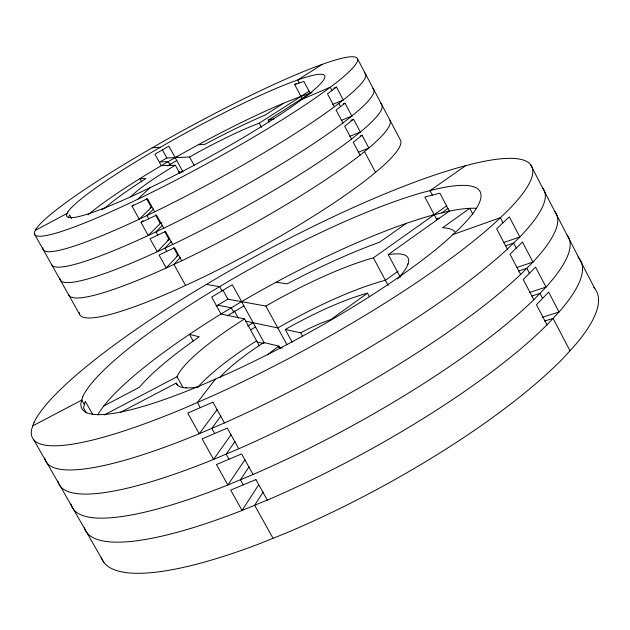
<?xml version="1.0" encoding="UTF-8"?>
<svg xmlns="http://www.w3.org/2000/svg" width="630" height="630" viewBox="0 0 630 630"><rect width="100%" height="100%" fill="white"/><g stroke="black" fill="none" stroke-linecap="round" stroke-linejoin="round"><path stroke-width="0.94" d="M68.284 217.83L69.576 214.94L71.489 218.374M263.088 492.069L254.638 505.284L273.034 538.311M258.741 484.69L242.054 510.442A281.972 65.331 -28.6 0 1 84.278 527.767M249.094 466.791L240.424 479.745L243.275 484.864M244.912 459.805L227.847 484.982A282.524 62.252 -28.6 0 1 70.969 504.063M235.014 441.441L226.146 454.104L229.005 459.238M231.029 434.81L213.578 459.412A283.075 59.149 -28.6 0 1 57.866 481.162M220.878 415.989L211.806 428.353L214.68 433.511M217.082 409.713L199.245 433.731A283.626 56.023 -28.6 0 1 44.706 458.167M215.373 379.126L197.403 402.483L200.285 407.665M180.605 257.221L173.943 264.38L185.574 285.429M173.667 247.81L177.896 255.481L166.21 267.978A182.865 25.665 -28.6 0 1 68.607 294.777M255.914 479.619L230.69 490.085L242.054 510.442L267.293 500.094A281.972 65.331 -28.6 0 0 547.005 324.828L559.046 312.015A281.972 65.331 -28.6 0 0 577.93 257.001M171.494 241.345L164.973 248.133L166.769 251.386M253.063 474.484L241.636 453.923L216.436 464.538L227.847 484.982L253.063 474.484A282.524 62.252 -28.6 0 0 533.838 299.707L546.029 287.099A282.524 62.252 -28.6 0 0 567.031 234.998M162.587 225.186L155.98 231.848L157.776 235.108M161.934 222.673L160.24 223.477L148.247 235.51A183.322 22.987 -28.6 0 1 51.597 264.537M238.778 448.773L227.304 428.116L202.112 438.882L213.578 459.412L238.778 448.773A283.075 59.149 -28.6 0 0 520.608 274.475L532.956 262.088A283.075 59.149 -28.6 0 0 554.849 211.515M153.649 208.987L146.955 215.515L148.759 218.791M372.684 88.294A183.322 22.987 -28.6 0 1 351.839 116.03L342.964 122.96A183.322 22.987 -28.6 0 1 163.729 228.178L148.247 235.51L141.033 222.469L143.057 220.5M212.901 402.192L187.732 413.115L199.245 433.731L224.43 422.935A283.626 56.023 -28.6 0 0 507.331 249.149L519.829 236.975A283.626 56.023 -28.6 0 0 542.627 187.945M146.64 198.828L151.381 207.42L139.23 219.209A183.55 21.64 -28.6 0 1 42.903 247.858M137.907 199.143L150.113 187.63M364.581 72.954A183.55 21.64 -28.6 0 1 343.303 99.957L334.365 106.801A183.55 21.64 -28.6 0 1 154.704 211.822L139.23 219.209L132.001 206.136L133.363 204.845M181.708 260.773L174.526 247.755L159.036 255.008L166.21 267.978L181.708 260.773A182.865 25.665 -28.6 0 0 360.092 155.137L368.841 148.034A182.865 25.665 -28.6 0 0 389.931 120.157M358.186 152.295L368.841 148.034L362.053 135.253L353.257 142.286L360.092 155.137M59.866 278.019A183.094 24.326 -28.6 0 0 157.24 251.764L172.73 244.495A183.094 24.326 -28.6 0 0 351.54 139.072L360.352 132.056A183.094 24.326 -28.6 0 0 380.772 103.596M349.713 136.379L360.352 132.056L353.548 119.235L344.681 126.181L351.54 139.072M341.224 120.424L351.839 116.03L345.012 103.178L336.089 110.037L342.964 122.96M332.711 104.43L343.303 99.957L336.459 87.074L327.474 93.846L334.365 106.801M369.353 296.635L367.495 293.178L330.789 319.599A50.857 10.553 -28.6 0 0 300.762 332.805L285.256 329.529L292.194 342.24M398.128 271.136L385.402 280.295A131.497 27.318 -28.6 0 0 277.806 327.954L245.732 321.174M441.724 212.924L448.017 208.451M438.102 218.019L436.535 219.138L439.362 218.468M397.538 278.87A131.749 25.877 -28.6 0 0 388.23 254.599L449.324 211.113A226.296 44.58 -28.6 0 1 476.619 208.317M216.114 306.196L227.871 299.14L265.844 306.078A131.749 25.877 -28.6 0 1 373.385 257.859L446.757 205.805M406.303 223.359L379.669 242.156A185.645 36.516 -28.6 0 0 287.185 283.846L276.082 282.232M465.586 165.721L429.975 190.669L432.33 195.127M169.809 164.509L168.234 161.642L160.012 161.949L166.855 157.988L189.591 156.988A85.554 10.064 -28.6 0 1 259.237 123.197L309.196 91.161M269.152 121.873L268.254 120.204L310.165 93.287A146.68 17.27 -28.6 0 1 312.063 92.704M283.65 103.21L265.269 114.975A120.44 14.175 -28.6 0 0 204.931 144.309L198.363 144.727M302.329 98.871L294.69 84.578L296.328 83.53M322.324 64.339L297.651 80.01L299.234 82.979M247.653 326.08L253.173 322.749M250.756 329.821L255.481 326.962M227.312 315.866L243.92 305.873M177.085 156.531L161.28 165.674A146.68 17.27 -28.6 0 0 88.066 214.798M167.493 165.855L176.746 160.485M35.351 230.375L67.245 213.357M101.863 209.695L105.312 207.853A120.44 14.175 -28.6 0 1 145.892 178.55L139.915 178.605L141.781 181.983M32.862 425.809L81.813 400.074L84.404 404.633M103.903 405.909L139.435 387.261A185.645 36.516 -28.6 0 1 199.253 336.814L189.449 334.333L193.213 341.121M104.218 414.942L177.006 376.756A131.749 25.877 -28.6 0 1 244.558 318.922L259.355 345.87M120.763 412.185L176.266 383.079A131.749 25.877 -28.6 0 0 198.292 386.867M185.866 387.836L186.33 387.6M132.001 206.136L147.467 198.694L154.704 211.822M141.033 222.469L156.508 215.098L163.729 228.178M150.042 208.042L151.381 207.42M302.022 99.312L330.262 87.216L331.978 90.452M333.813 88.208L336.459 87.074M343.248 103.919L345.012 103.178M350.886 120.33L353.548 119.235M360.281 135.97L362.053 135.253M452.962 234.557L500.354 217.704L503.008 222.776M294.69 84.578L303.81 81.38L310.165 93.287L301.014 96.414A146.68 17.27 -28.6 0 0 175.171 157.618M407.578 264.167L407.972 264.025M504.031 242.448L519.829 236.975L509.284 216.807L496.668 228.808L507.331 249.149M505.386 245.865L513.608 243.03L516.253 248.086M517.112 267.411L532.956 262.088L522.459 242.007L509.993 254.221L520.608 274.475M518.569 271.01L526.814 268.254L529.444 273.286M529.216 292.572L546.029 287.099L535.579 267.104L523.262 279.531L533.838 299.707M531.696 296.053L539.957 293.375L542.587 298.384M542.186 317.323L559.046 312.015L548.635 292.092L536.476 304.739L547.005 324.828M544.603 321.04L553.053 318.386L569.992 350.752M432.022 215.31L449.324 211.113L439.89 193.229L424.833 197.009L436.889 219.807M152.239 147.79L160.359 147.278M179.849 173.4L175.376 165.241L161.28 165.674L154.972 154.177L168.887 146.136L183.015 171.943M178.337 172.037L182.086 171.966M206.38 284.437L219.673 286.634L222.012 290.879M217.799 305.188L231.32 307.826L233.651 312.055M244.558 318.922L221.02 314.016L211.68 297.061L232.312 284.713L264.246 342.933M278.68 347.051L281.476 347.705M280.263 348.634L278.893 346.13L263.82 342.547A104.509 21.703 -28.6 0 0 219.752 377.622M257.15 341.972L263.765 343.547M278.602 347.099L282.311 347.981M33.697 439.748L103.919 562.456M86.334 412.949L83.499 407.956L85.294 401.357L92.76 414.54M34.5 234.147L79.616 314.346M176.266 383.079L177.691 385.631M212.885 402.153L224.43 422.935M255.875 479.54L267.293 500.094M177.006 376.756L183.109 387.702M172.73 244.495L165.532 231.446L150.05 238.762L157.24 251.764L169.084 239.502L164.839 231.816M155.515 214.917L160.24 223.477M222.862 290.02L227.871 299.14M234.234 310.716L238.321 318.15M265.844 306.078L286.973 344.728M162.422 149.901L166.855 157.988M170.179 164.036L171.061 165.651M300.762 332.805L302.581 336.144M189.591 156.988L194.308 165.619M259.237 123.197L261.474 127.347M388.23 254.599L400.341 277.255M373.385 257.859L388.159 285.453M338.853 103.375L340.562 106.596M364.479 151.578L375.527 172.352M357.391 58.558L400.436 140.041A182.566 27.389 -28.6 0 1 379.851 168.753L371.18 175.967A182.566 27.389 -28.6 0 1 193.339 281.862L177.833 288.989A182.566 27.389 -28.6 0 1 79.278 312.527M472.87 214.184L469.783 208.309L442.654 227.737A185.645 36.516 -28.6 0 1 454.907 231.769M530.35 164.28L594.862 288.658M130.678 197.009A85.554 10.064 -28.6 0 1 175.376 165.241M268.254 120.204A85.554 10.064 -28.6 0 1 273.963 118.92M177.896 255.481A146.129 20.483 -28.6 0 1 176.557 256.087M267.585 354.918A50.857 10.553 -28.6 0 1 278.893 346.13M285.256 329.529A104.509 21.703 -28.6 0 1 367.495 293.178M97.839 414.839A226.296 44.58 -28.6 0 1 221.02 314.016L241.597 301.644A226.296 44.58 -28.6 0 1 434.196 214.72M197.788 387.269A131.497 27.318 -28.6 0 1 256.583 340.83M593.751 287.351A281.271 69.292 -28.6 0 1 575.891 344.24L564.039 357.328A281.271 69.292 -28.6 0 1 285.689 533.224L260.434 543.375A281.271 69.292 -28.6 0 1 101.21 557.345M82.727 396.813L80.9 403.365A226.729 42.076 -28.6 0 0 203.088 384.505L227.721 373.716A226.729 42.076 -28.6 0 0 446.497 240.542L459.372 228.627A226.729 42.076 -28.6 0 0 437.527 188.748L422.486 192.567A226.729 42.076 -28.6 0 0 229.982 280.468L209.341 292.808A226.729 42.076 -28.6 0 0 82.727 396.813M34.044 422.415L31.658 429.243A284.177 52.873 -28.6 0 0 184.85 407.949L210.018 396.995A284.177 52.873 -28.6 0 0 493.999 223.713L506.646 211.751A284.177 52.873 -28.6 0 0 473.224 163.713L458.026 167.722A284.177 52.873 -28.6 0 0 216.484 278.413L196.245 290.485A284.177 52.873 -28.6 0 0 34.044 422.415M67.89 211.932L66.591 214.798A146.861 16.191 -28.6 0 0 142.498 191.307L157.76 183.944A146.861 16.191 -28.6 0 0 297.478 102.698L306.55 95.949A146.861 16.191 -28.6 0 0 302.219 78.396L293.107 81.617A146.861 16.191 -28.6 0 0 167.312 143.262L153.389 151.302A146.861 16.191 -28.6 0 0 67.89 211.932M36.115 228.887L34.579 231.879A183.787 20.286 -28.6 0 0 130.189 202.86L145.656 195.41A183.787 20.286 -28.6 0 0 325.749 90.602L334.75 83.853A183.787 20.286 -28.6 0 0 326.931 62.693L317.74 65.977A183.787 20.286 -28.6 0 0 159.099 143.829L145.365 151.759A183.787 20.286 -28.6 0 0 36.115 228.887M169.084 239.502L167.745 240.109A146.31 19.42 -28.6 0 0 169.084 239.502"/></g></svg>
